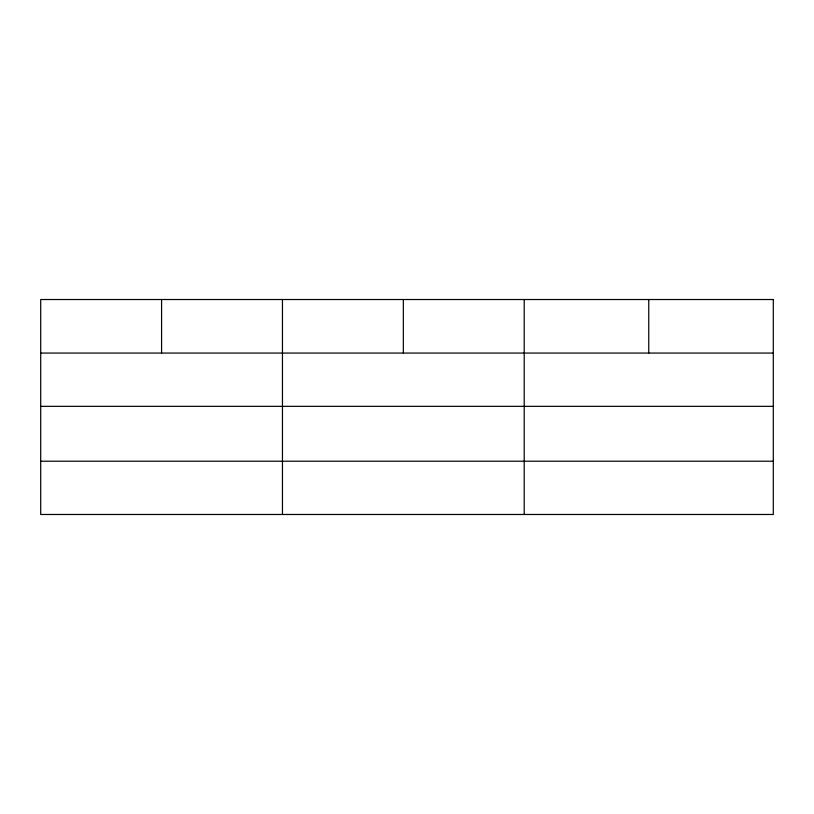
<?xml version="1.0" encoding="UTF-8"?>
<svg xmlns="http://www.w3.org/2000/svg" width="814" height="814" viewBox="0 0 814 814"><rect width="100%" height="100%" fill="white"/><g stroke="black" fill="none" stroke-linecap="round" stroke-linejoin="round"><path stroke-width="1.22" d="M40.7 353.062L773.3 353.062M40.7 406.339L773.3 406.339M40.7 461.212L773.3 461.212M648.758 299.521L648.758 353.062M524.216 299.521L524.216 514.479M403.337 299.521L403.337 353.062M282.458 299.521L282.458 514.479M161.579 299.521L161.579 353.062M773.3 299.521L40.7 299.521L40.7 514.479L773.3 514.479L773.3 299.521"/></g></svg>
